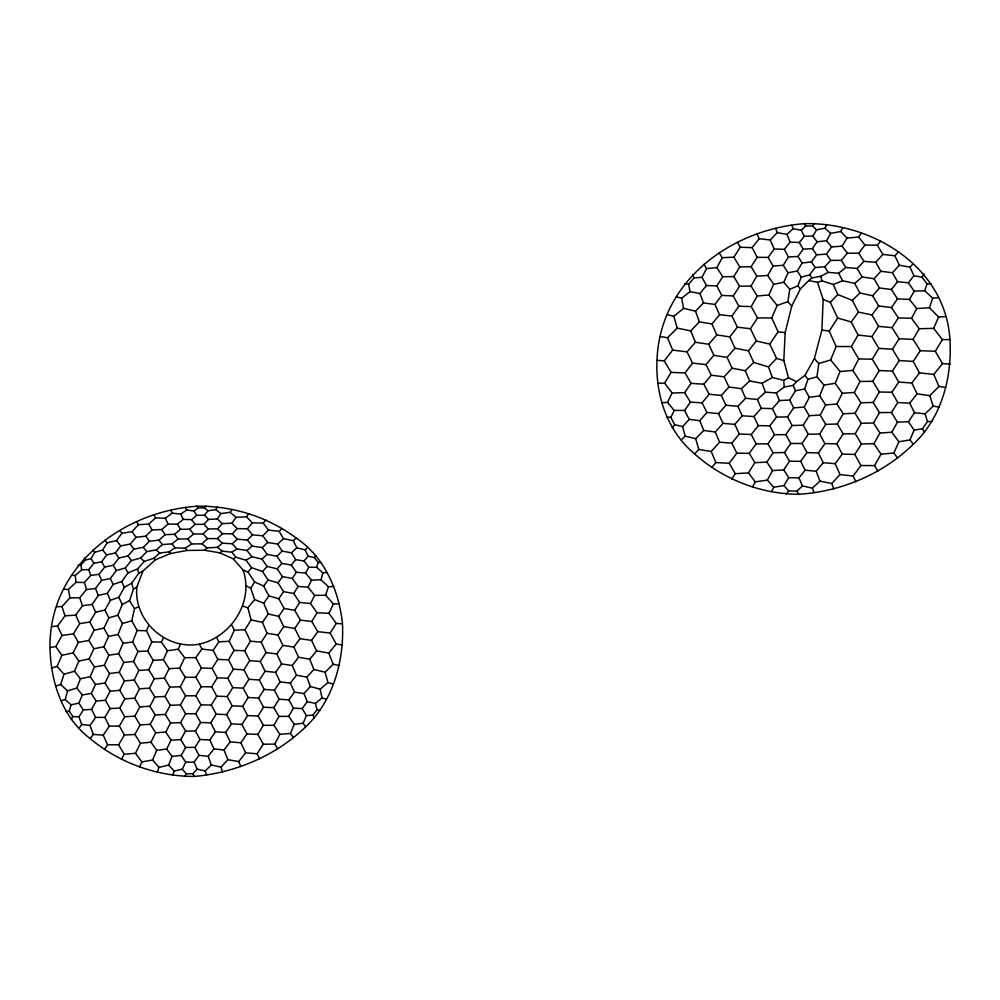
<?xml version="1.0" encoding="UTF-8"?>
<svg xmlns="http://www.w3.org/2000/svg" width="1000" height="1000" viewBox="0 0 1000 1000"><rect width="100%" height="100%" fill="white"/><g stroke="black" fill="none" stroke-linecap="round" stroke-linejoin="round"><path stroke-width="1.5" d="M821.888 330.025L823.175 299.387L817.463 282.288L808.75 280.6L800.362 288.95L791.75 306.087L785.163 332.6L783.812 360.625L788.525 377.775L796.55 381.65L805.013 375.3L814.388 358.587L821.888 330.025L829.237 331.075L836.1 346.512L830.675 359.938L818.812 363.537L816.938 376.838L824.025 385.062L835.238 383.312L840.013 371.488L830.675 359.938M50 647.537C48.963 567.087 121.725 511.575 196.8 506.238C232.213 505.562 267.863 516.85 296.262 538.075C324.625 557.175 339.05 590.75 342.475 623.837C344.237 660.775 333.162 700.9 305.675 726.85C275.775 755.763 235.625 772.675 194.4 776.45C156.775 776.413 119.062 762.875 90.225 738.612C62.112 717.45 50.637 681.525 50 647.537L55.812 646.5L62.125 635.475L73.463 633.825L79.612 623.638L89.838 622L95.625 612.188L104.938 610.087L110.4 600.3L118.812 597.312L124.312 587.413L131.688 583.175L138.75 573.3L142.963 571.025L155.5 559.75L170.637 553.475L187.037 550.45L204.425 550.212L219.762 552.837L233.15 558.787L243.038 569.925L248.062 572.125L254.613 581.975L263.663 586.05L268.888 595.913L278.8 598.713L284.1 608.438L294.738 610.337L300.387 620.1L311.812 621.512L317.75 631.65L330.188 633.05L336.163 644.038L342.488 644.963M657.013 360.337C659.65 281.6 730.387 229.537 804.125 223.688C871.787 221.887 945.575 266.525 949.9 339.562C952.35 377.2 941.513 417.9 913.3 444.275C882.738 474.113 841.287 491.65 798.763 494.25C760.675 494.125 722.9 479.225 694.55 453.85C667.2 431.012 655.35 395.213 657.013 360.337L664.262 360.85L671.1 372.4L685.05 372.912L692.55 363.113L705.987 364.575L713.838 355.337L727.087 357.362L732.087 368.212L745.263 370.7L753.7 362.438L768.462 366.912L772.375 377.463L783.675 380.387L788.525 377.775M791.75 306.087L787.875 301.7L789.775 289.25L783.787 282.312L773.65 284.25L768.875 294.962L757.225 296.05L751.237 306.575L757.513 317.938L771.737 317.913L778.1 331.812L769.737 344.125L776.612 358.4L783.812 360.625M142.963 571.025L136.838 587.013C133.488 620.688 166.175 650.337 199.35 644.163C231.15 637.05 254.275 601.438 243.038 569.925M104.537 749.525L107.6 744.788L118.625 744.788L124.375 735.025L119.388 726.012L124.738 716.737L134.838 716.213L139.838 706.875L134.675 698.175L139.475 688.8L134.25 680.037L138.837 670.45L133.537 661.462L137.95 651.475L132.662 642.025L137.088 630.475L131.788 620.788L134.5 608.65L129.55 600.625L133.45 589.225L131.688 583.175M61.05 700.837L65.25 699.525L67.537 690.888L76.812 688.1L80.45 678.763L90.188 676.65L94.513 666.963L104.338 665.225L108.875 655.225L103.812 646.812L108.537 636.462L118.075 634.438L122.362 623.513L117.825 615.225L122.287 604.475L129.55 600.625M333.587 586.462L328.475 586.775L320.988 579.775L322.85 572.812L316.625 567.288L308.775 567.225L304.05 560.962L295.675 559.675L291.413 552.825L282.113 551.075L277.675 544.075L267.663 542.5L262.825 535.812L252.525 534.862L247.325 528.787L237.15 528.587L231.85 523.225L222.213 523.6L217.275 518.913L208.5 519.438L204 524.275L195.1 524.388L189.75 529.2L180.525 529.263L174.6 534.288L165.087 534.675L158.963 540.163L149.388 541.188L143.325 547.35L133.875 549.087L128.012 555.925L118.938 558.013L113.275 565.25L104.7 567.087L98.987 574.35L90.75 575.4L84.425 582.487L76.013 582.35L68.375 589.475L63.812 589.275M118.075 634.438L123.075 643.25L118.6 653.7L123.775 662.45L119.25 672.288L124.412 680.888L119.738 690.312L110.075 691.225L105.4 700.263L96.15 701.075L91.587 709.4L83.275 709.862L79 716.912L72.787 716.475L69.25 711.175L71.062 704.85L78.875 703.1L82.338 694.987L91.312 693.425L95.512 684.425L105.037 683.025L109.525 673.525L104.338 665.225M316.625 567.288L318.15 562.413L314.35 557.6L308.1 556.2L305.125 549.888L296.8 547.825L293.337 540.662L283.512 538.675L279.125 531.35L268.45 530.05L263.175 523.138L252.338 522.825L246.45 516.75L236.125 517.362L230.162 512.362L220.938 513.55L215.662 509.625L207.987 510.775L204.488 515.212L196.612 515.325L191.737 519.65L183.212 519.362L177.338 524.163L168.113 524.038L161.788 529.513L152.113 529.95L145.838 536.138L136.075 537.312L130.175 544.1L120.75 545.887L115.375 552.95L106.688 554.9L101.675 561.8L93.95 563.275L88.737 569.612L81.662 569.825L75.263 575.475L71.475 575.288M55.675 686.1L60.675 684.513L63.987 674.212L74.488 671.263L78.838 661.075L89.138 658.888L93.888 648.725L103.812 646.812M945.475 316.537L938.612 317.062L929.45 307.725L932.688 298.163L938.438 297.6M339.212 603.85L333.387 603.9L325.6 595.262L328.475 586.775M694.55 453.85L698.825 449.462L711.225 451.463L719.587 442.188L731.825 443.175L739.35 434L751.25 434.513L758.337 425.625L769.812 425.825L776.55 417.088L787.525 416.875L793.662 407.887L804.163 407.05L809.325 397.337L804.638 388.963L807.938 379.3L805.013 375.3M932.688 298.163L924.712 290.763L927.062 283.913L922.087 277.25L913.875 275.775L910.037 267.162L899.388 265.212L894.925 255.787L882.85 254.4L877.3 245.25L864.938 245.075L858.65 237.037L847.087 238.137L840.725 231.537L830.612 233.388L826.538 240.787L817.125 241.762L812.425 248.625L803.125 249.15L798 256.45L788.425 257L783.213 265.312L773.037 266.05L767.712 275.45L756.762 276.163L751.025 286.05L739.5 286.25L733.288 295.925L721.75 295.4L714.912 304.413L703.475 302.913L695.537 311.188L683.612 308.337L673.85 316.288L667.425 314.713M157.262 772.062L159.05 767.387L168.588 765.075L172.075 756.425L166.663 749.05L156.7 750.325L152.587 760.013L141.875 761.925L139.625 766.963M789.775 289.25L797.913 285.863L801.225 277.188L797.337 271.025L802.1 263.012L811.438 261.913L816.65 254.825L826.4 254.112L831.587 246.95L842.038 246.15L847.087 238.137M172.725 774.975L174.275 771.05L182.275 769.175L185.738 762.188L181.225 755.413L185.562 747.45L180.763 739.587L185.562 731.075L180.588 722.625L185.588 713.763L180.463 704.963L185.525 695.837L180.225 686.787L185.287 677.325L179.65 668.138L184.713 657.712L178.25 649.225L167.425 650.738L163.363 659.75L169.125 668.662L164.412 678.175L169.875 687.113L164.975 696.462L170.263 705.275L165.338 714.438L155.188 714.963L150.3 724.275L140.05 724.938L134.925 734.463L124.375 735.025M836.1 346.512L851.35 346.55L858.7 358.938L852.788 370.45L860.062 381.475L854.325 392.45L842.288 393.25L836.988 404.025L825.625 404.925L819.7 395.9L824.025 385.062M155.188 714.963L149.938 706.287L154.812 696.963L149.512 688.162L154.225 678.725L148.787 669.788L153.225 660.325L147.688 651.012L151.812 641.875L146.5 630.8L148.613 625.562M897.55 458L893.9 452.987L898.863 441.75L910.013 439.938L914.062 430.075L908.438 421.725L897.425 422.1L891.875 432.262L879.925 432.987L873.988 443.663L861.438 444L854.825 454.438L842.275 454.062L835.188 463.675L823.2 462.713L816.2 471.238L805.113 470.213L798.962 477.875L788.7 477.688L783.725 469.913L772.55 470.575L767.337 480.1L755.263 481.875L752.438 486.962M305.675 726.85L303.125 723.238L306.375 715.612L302.2 708.575L293.412 708.213L288.925 699.9L279.113 699.212L274.438 690.175L264.163 689.4L259.363 680L248.888 679.287L243.988 669.75L249.662 660.662L244.7 650.738L250.425 641.162L244.988 629.725L251.112 619.9L247.85 607.8L254.613 599.562L250.725 588.162L246.412 586.025M293.412 737.625L290.413 733.425L294.288 724.312L288.738 716.325L278.95 716.425L273.962 725.312L263.375 725.3L257.812 734.412L263.3 744.2L274.775 744.1L277.738 748.838M51.513 667.9L57.075 666.45L61.863 655.325L73.125 652.9L78.4 642.412L88.875 640.425L94.15 630.212L103.9 628.162L108.888 617.85L117.825 615.225M771.737 317.913L777.113 305.462L787.875 301.7M949.9 339.562L942.387 339.6L933.637 328.35L938.612 317.062M783.787 282.312L788.025 272.762L797.337 271.025M167.425 650.738L161.412 642.175L163.375 637.775M178.25 649.225L180.487 644.3M278.95 716.425L273.8 707.625L263.562 707.237L258.612 698.05L248.188 697.5L243.275 688.15L232.775 687.65L227.8 678.263L233.412 669.225L228.487 659.812L234.1 650.413L229.175 641.35L234.338 630.237L231.688 625.037M342.475 623.837L336.213 623.425L329 613.312L333.387 603.9M325.6 595.262L314.7 595.388L308.125 587.25L311.525 580.125L320.988 579.775M71.325 719.513L72.787 716.475M681.338 439.875L685.125 436.125L682.625 426.625L674.675 424.65L670.837 417.362L674.2 410.412L684.6 410.45L690.438 402.15L702.113 402.85L709.1 394.237L721.312 395.425L728.938 387.013L741.338 388.688L749.7 380.988L762.062 383.288L772.375 377.463M661.787 402.688L667.513 402.413L672.113 392.975L684.638 392.688L691.087 383.363L703.863 384.212L711.263 375.213L724.125 376.812L732.087 368.212M166.663 749.05L171.025 740.175L165.775 732.025L170.55 723L165.338 714.438M121.463 759.325L124.2 754.275L135.5 753.275L140.475 743.225L150.963 742.188L155.662 732.775L150.3 724.275M329 613.312L317.038 612.8L310.512 603.513L314.7 595.388M274.775 744.1L279.875 734.325L290.413 733.425M703.475 302.913L699.95 293.538L706.45 285.55L716.812 285.912L722.712 276.75L733.85 276.575L739.762 266.913L751.137 266.712L757.2 257.325L768.15 257.387L774.212 248.95L784.325 249.325L790.1 242.113L799.312 242.5L804.312 236.275L812.825 236.05L816.6 229.875L824.987 228.188L826.762 224.75M706.45 285.55L702 277.325L706.587 268.562L716.925 267.613L722.2 257.7L733.9 257.175L740.238 247.25L752.163 247.613L759.163 238.7L770.275 239.988L777.262 232.625L786.975 234.387L793.125 228.7L801.25 230.2L804.312 236.275M771.462 491.7L773.763 487.3L783.95 485.55L788.7 477.688M711.762 467.525L715.863 462.562L729.225 463.288L736.838 453.175L749.262 453.312L756.15 443.825L767.925 443.825L774.488 434.712L785.837 434.625L792.138 425.525L803.25 425.2L809.125 415.712L820.2 415.037L825.625 404.925M817.463 282.288L821.963 280.837L833.238 284.45L842.638 280.75L854.7 283.425L859.85 292.975L872.65 295.738L878.662 305.975L891.525 307.575L898.312 317.863L911.538 318.325L916.75 308.6L929.45 307.725M124.738 716.737L119.825 708.062L124.775 698.85L134.675 698.175M840.725 231.537L842.875 227.562M56.75 606.663L61.988 606.587L69.95 597.85L79.675 597.737L86.512 589.513L95.475 588.475L101.613 580.413L110.35 578.475L116.287 570.575L125.275 567.975L131.337 560.575L140.675 558L146.8 551.625L156.275 549.888L162.375 544.575L171.975 543.837L178.075 539.05L187.763 538.862L193.525 534.038L203.088 533.925L208.212 528.962L217.65 528.8L222.425 533.7L232.3 533.85L237.262 539.212L247.312 540.025L252.225 546.075L262.275 547.6L267.137 554.362L276.962 556.25L281.837 563.413L291.25 565.075L296.4 572.25L305.55 573.112L308.775 567.225M731.712 478.913L735.25 473.675L748.45 472.912L754.85 462.663L766.875 462.113L773.05 452.75L784.513 452.537L790.738 443.512L802.062 443.45L808.275 434.225L819.675 434.075L825.713 424.363L837.337 423.988L843.175 413.75L855.088 413.263L860.938 402.738L873.175 402.45L879.338 392L891.912 392.25L898.675 382.062L911.825 383.013L919.488 372.863L933.838 374.425L942.487 363.575L950 364.162M798.962 477.875L802.487 485.925L812.375 488.15L819.938 481.125L831.762 483.5L840.013 474.575L853.175 476.05L860.9 465.525L874.513 465.6L880.987 454.175L893.9 452.987M854.7 283.425L862.087 276.95L874.025 278.725L879.438 287.975L891.425 289.5L897.487 298.875L909.488 299.425L914.212 291.15L924.712 290.763M288.738 716.325L293.412 708.213M783.725 469.913L789.513 461.225L800.65 461.337L806.963 452.587L818.425 452.938L824.925 443.638L836.787 443.8L843.15 433.862L855.25 433.688L861.35 423.325L873.475 422.962L879.45 412.612L891.45 412.475L897.75 402.562L909.75 403.175L917.062 393.812L929.825 395.662L938.925 386.425L945.812 387.438M201.35 667.987L212.138 668.375L217.213 677.837L211.713 686.862L216.75 696.162L211.325 705.037L200.987 704.85L195.888 695.775L201.175 686.663L195.9 677.25L201.35 667.987L195.8 657.638L184.713 657.712M851.35 346.55L858.05 335.05L851.225 321.962L837.663 318.025L830.325 302.325L823.175 299.387M922.087 277.25L923.95 274.075M833.238 284.45L837.8 294.55L852.35 300.387L858.45 312.113L871.963 314.938L878.587 326.337L892.087 327.663L899.1 338.762L913.062 339.363L919.275 328.725L933.637 328.35M78.012 565.325L80.988 565.025L85.15 560.138L91.05 558.612L94.775 552.275L102.688 550.025L107.112 542.825L116.487 540.625L121.925 533.225L132.088 531.688L138.438 524.675L148.7 524.113L155.575 517.913L165.312 518.275L172.113 513.138L180.787 514.087L186.688 510.037L193.988 510.975L198.175 507.95L204.3 507.85L207.987 510.775M860.062 381.475L872.837 381.312L879.15 370.575L872.288 359.225L858.7 358.938M107.6 744.788L103.25 735.163L109.275 726.15L104.9 717.375L110.1 708.575L119.825 708.062M185.588 713.763L195.738 713.713L200.987 704.85M311.812 621.512L317.038 612.8M872.288 359.225L878.787 348.387L871.9 336.6L858.05 335.05M657.875 383.25L664.613 383.15L671.1 372.4M913.062 339.363L920.362 350.675L935.325 351.287L942.387 339.6M310.512 603.513L299.65 602.463L293.762 593.5L298.05 586.413L308.125 587.25M185.562 731.075L195.438 731.025L200.625 722.525L210.763 722.8L216.225 714.175L226.6 714.587L232.162 705.825L242.625 706.3L247.6 715.612L258.125 716.025L263.375 725.3M314.35 557.6L315.7 555.425M258.125 716.025L263.562 707.237M294.738 610.337L299.65 602.463M232.162 705.825L227.225 696.538L232.775 687.65M330.188 633.05L336.213 623.425M250.725 588.162L254.613 581.975M212.138 668.375L217.812 659.388L213.125 650.413L201.912 649.05L199.35 644.163M273.8 707.625L279.113 699.212M685.125 436.125L695.65 438.663L703.763 430.475L715.3 432L722.975 423.363L734.788 424.375L742.25 415.8L753.913 416.538L761.263 408.288L772.425 408.625L779.425 400.575L789.688 400.037L795.5 390.825L804.638 388.963M243.275 688.15L248.888 679.287M242.625 706.3L248.188 697.5M878.787 348.387L892.487 349.225L899.1 338.762M892.087 327.663L898.312 317.863M184.562 776.45L186.287 773.75L192.85 773.75L197.188 769.137L205.225 770.962L211.337 764.925L220.975 767.163L222.613 771.825M257.812 734.412L246.912 733.95L241.962 724.425L247.6 715.612M258.612 698.05L264.163 689.4M185.562 747.45L194.925 747.412L200.012 739.513L209.838 740L215.4 731.787L225.675 732.438L231.412 723.863L241.962 724.425M829.237 331.075L837.663 318.025M215.662 509.625L217.275 507.15M230.162 512.362L232.025 509.462M259.713 758.838L257.125 753.775L263.3 744.2M769.737 344.125L756.35 341L750.487 328.713L757.513 317.938M871.9 336.6L878.587 326.337M879.15 370.575L892.425 371.075L899.262 360.562L913.175 361.4L919.488 372.863M266.112 652.6L276.863 653.962L281.537 663.925L292.225 665.5L296.475 675.188L306.925 677.15L310.325 686.513L303.988 693.562L294.45 692.113L290.35 683.112L280.138 681.85L275.587 672.362L265.087 671.287L260.275 661.488L266.112 652.6L261.212 642.212L267.1 633.263L262.425 622.388L251.112 619.9M259.363 680L265.087 671.287M858.65 237.037L861.413 232.825M51.812 626.587L57.5 626.05L64.975 615.85L75.738 615.087L82.487 605.725L92.137 604.45L98.287 595.425L107.238 593.375L113.15 584.487L121.8 581.512L127.987 572.913L137.562 568.938L144.188 561.438L153.725 558.288L159.688 553.112L169.013 551.825L175.188 547.863L185.25 548.175L191.725 543.962L201.925 543.837L207.525 538.625L217.425 538.562L222.237 543.225L232.2 543.725L236.962 548.913L246.938 550.462L251.838 556.725L261.988 559.113L267.15 566.438L277.162 568.85L282.5 576.688L292.312 578.425L296.4 572.25M213.125 650.413L218.888 641.775L229.175 641.35M908.438 421.725L914.475 412.713L909.75 403.175M339.15 665.588L333.175 664.237L328.787 653.1L316.6 650.888L311.537 640.413L299.988 638.65L294.775 628.475L300.387 620.1M913.175 361.4L920.362 350.675M278.8 598.713L283.55 591.65L278.025 582.825L268.05 580.025L262.5 571.475L251.55 567.65L246.062 560.237L235.975 557.275L231.775 552.225L222.213 551.138L217.438 547.325L207.037 547.888L204.425 550.212M294.775 628.475L283.775 626.625L278.738 616.362L284.1 608.438M217.275 518.913L220.938 513.55M257.125 753.775L245.6 752.825L240.888 742.788L246.912 733.95M333.175 664.237L325.1 672.225L313.863 669.463L309.75 659.262L298.55 657.25L293.863 647.113L282.85 645.387L277.975 635.087L283.775 626.625M274.438 690.175L280.138 681.85M891.525 307.575L897.487 298.875M262.425 622.388L268.275 613.95L263.725 603.225L254.613 599.562M914.062 430.075L922.463 428.762L927.487 421.525L925.1 413.825L933.138 406.138L938.95 407.088M276.863 653.962L282.85 645.387M90.225 738.612L93.275 734.4L90.025 725.413L95.625 717.4L104.9 717.375M750.487 328.713L737.35 327.175L731.963 316.05L738.838 306.238L751.237 306.575M263.725 603.225L268.888 595.913M275.587 672.362L281.537 663.925M311.537 640.413L317.75 631.65M288.925 699.9L294.45 692.113M79.125 728.1L81.713 724.463L79 716.912M195.8 657.638L201.912 649.05M185.738 762.188L194.1 762.163L198.95 755.337L208.162 756.287L213.95 748.85L224.037 750.037L230.188 741.838L240.888 742.788M672.337 427.912L674.675 424.65M293.863 647.113L299.988 638.65M278.025 582.825L282.5 576.688M231.85 523.225L236.125 517.362M263.663 586.05L268.05 580.025M851.225 321.962L858.45 312.113M302.2 708.575L307.25 701.7L303.988 693.562M246.45 516.75L248.738 513.675M871.963 314.938L878.662 305.975M801.225 277.188L809.7 274.8L815.15 267.55L824.725 266.75L830.775 260.413L841.287 260.3L847.362 253.212L858.7 253.225L864.938 245.075M306.375 715.612L312.962 715.1L317 709.775L315.45 703.413L322 697.938L326.425 699.212M786.35 493.963L788.662 490.925L796.938 491.112L802.487 485.925M801.25 230.2L805.7 226.038L812.55 225.938L814.388 223.55M292.225 665.5L298.55 657.25M290.35 683.112L296.475 675.188M248.062 572.125L251.55 567.65M664.262 360.85L672.7 350.112L687.038 351.875L695.387 342.25L708.763 344.263L716.75 334.938L729.762 336.875L737.35 327.175M240.85 766.575L238.75 761.538L245.6 752.825M808.75 280.6L811.975 277.913L820.788 276.312L828.1 272.4L838.662 273.225L845.812 267.462L857.163 268.5L863.988 261.363L875.763 262.35L880.888 271.275L892.425 272.738L897.55 281.725L908.35 282.812L913.875 275.775M891.425 289.5L897.55 281.725M729.762 336.875L735.013 348.225L748.462 350.812L756.35 341M877.3 245.25L880.662 241.088M328.787 653.1L336.163 644.038M309.75 659.262L316.6 650.888M291.25 565.075L295.675 559.675M660.375 336.562L667.5 337.762L677.2 328.137L690.763 330.863L699.338 321.875L711.95 323.938L719.587 314.75L731.963 316.05M247.325 528.787L252.338 522.825M304.05 560.962L308.1 556.2M277.162 568.85L281.837 563.413M676.275 296.825L681.65 298.2L690.05 291.675L688.625 284.25L694.075 277.887L702 277.325M682.625 426.625L689.188 419.375L699.8 420.688L706.9 412.475L718.538 413.625L725.962 405.2L737.875 406.362L745.625 398.275L757.35 399.462L765.438 392.175L776.35 392.95L784.275 386.987L793.162 385.387L796.55 381.65M727.087 357.362L735.013 348.225M872.65 295.738L879.438 287.975M217.65 528.8L222.213 523.6M263.175 523.138L265.863 520.1M875.763 262.35L882.85 254.4M306.925 677.15L313.863 669.463M910.037 267.162L913.263 263.6M232.3 533.85L237.15 528.587M894.925 255.787L898.538 251.863M874.025 278.725L880.888 271.275M262.5 571.475L267.15 566.438M892.425 272.738L899.388 265.212M220.975 767.163L227.887 759.712L238.75 761.538M830.325 302.325L837.8 294.55M768.462 366.912L776.612 358.4M204.3 507.85L205.987 506.1M262.825 535.812L268.45 530.05M276.962 556.25L282.113 551.075M247.312 540.025L252.525 534.862M852.35 300.387L859.85 292.975M217.425 538.562L222.425 533.7M279.125 531.35L282.087 528.488M305.125 549.888L307.587 547.55M262.275 547.6L267.663 542.5M291.413 552.825L296.8 547.825M277.675 544.075L283.512 538.675M261.988 559.113L267.137 554.362M232.2 543.725L237.262 539.212M293.337 540.662L296.262 538.075M217.438 547.325L222.237 543.225M310.325 686.513L320.138 689.188L327.975 682.588L333.275 684.112M246.938 550.462L252.225 546.075M219.762 552.837L222.213 551.138M133.45 589.225L136.838 587.013M231.775 552.225L236.962 548.913M246.062 560.237L251.838 556.725M233.15 558.787L235.975 557.275M134.5 608.65L138.575 606.862M122.362 623.513L131.788 620.788M807.938 379.3L816.938 376.838M108.875 655.225L118.6 653.7M809.325 397.337L819.7 395.9M123.075 643.25L132.662 642.025M109.525 673.525L119.25 672.288M66.025 711.562L69.25 711.175M294.288 724.312L303.125 723.238M172.075 756.425L181.225 755.413M123.775 662.45L133.537 661.462M124.412 680.888L134.25 680.037M840.013 371.488L852.788 370.45M155.662 732.775L165.775 732.025M138.837 670.45L148.787 669.788M322.85 572.812L327.088 572.537M139.475 688.8L149.512 688.162M171.025 740.175L180.763 739.587M139.838 706.875L149.938 706.287M153.225 660.325L163.363 659.75M154.225 678.725L164.412 678.175M169.125 668.662L179.65 668.138M137.95 651.475L147.688 651.012M154.812 696.963L164.975 696.462M234.338 630.237L244.988 629.725M170.55 723L180.588 722.625M169.875 687.113L180.225 686.787M170.263 705.275L180.463 704.963M109.275 726.15L119.388 726.012M185.287 677.325L195.9 677.25M185.525 695.837L195.888 695.775M927.487 421.525L931.9 421.562M201.175 686.663L211.713 686.862M234.1 650.413L244.7 650.738M151.812 641.875L161.412 642.175M927.062 283.913L931.4 284.062M137.088 630.475L146.5 630.8M216.75 696.162L227.225 696.538M217.812 659.388L228.487 659.812M217.213 677.837L227.8 678.263M233.412 669.225L243.988 669.75M318.15 562.413L321.388 562.65M93.275 734.4L103.25 735.163M249.662 660.662L260.275 661.488M666.575 416.975L670.837 417.362M684.513 283.85L688.625 284.25M250.425 641.162L261.212 642.212M914.475 412.713L925.1 413.825M317 709.775L320.387 710.138M778.1 331.812L785.163 332.6M81.713 724.463L90.025 725.413M267.1 633.263L277.975 635.087M283.55 591.65L293.762 593.5M690.05 291.675L699.95 293.538M307.25 701.7L315.45 703.413M268.275 613.95L278.738 616.362M242.763 606.125L247.85 607.8M201.925 543.837L207.037 547.888M153.725 558.288L155.5 559.75M65.25 699.525L71.062 704.85M824.987 228.188L830.612 233.388M60.675 684.513L67.537 690.888M156.275 549.888L159.688 553.112M812.55 225.938L816.6 229.875M140.675 558L144.188 561.438M169.013 551.825L170.637 553.475M204.488 515.212L208.5 519.438M168.588 765.075L174.275 771.05M203.088 533.925L207.525 538.625M204 524.275L208.212 528.962M814.388 358.587L818.812 363.537M767.337 480.1L773.763 487.3M57.075 666.45L63.987 674.212M783.95 485.55L788.662 490.925M182.275 769.175L186.287 773.75M152.587 760.013L159.05 767.387M104.913 540.3L107.112 542.825M305.55 573.112L311.525 580.125M667.513 402.413L674.2 410.412M826.538 240.787L831.587 246.95M102.688 550.025L106.688 554.9M143.325 547.35L146.8 551.625M116.487 540.625L120.75 545.887M92.925 549.987L94.775 552.275M196.8 506.238L198.175 507.95M76.812 688.1L82.338 694.987M171.975 543.837L175.188 547.863M797.913 285.863L800.362 288.95M74.488 671.263L80.45 678.763M909.488 299.425L916.75 308.6M768.875 294.962L777.113 305.462M185.25 548.175L187.037 550.45M189.75 529.2L193.525 534.038M187.763 538.862L191.725 543.962M158.963 540.163L162.375 544.575M119.775 530.438L121.925 533.225M664.613 383.15L672.113 392.975M910.013 439.938L913.3 444.275M748.45 472.912L755.263 481.875M842.038 246.15L847.362 253.212M812.825 236.05L817.125 241.762M911.538 318.325L919.275 328.725M130.175 544.1L133.875 549.087M891.875 432.262L898.863 441.75M135.5 753.275L141.875 761.925M174.6 534.288L178.075 539.05M809.7 274.8L811.975 277.913M292.312 578.425L298.05 586.413M128.012 555.925L131.337 560.575M835.238 383.312L842.288 393.25M191.737 519.65L195.1 524.388M132.088 531.688L136.075 537.312M150.963 742.188L156.7 750.325M908.35 282.812L914.212 291.15M145.838 536.138L149.388 541.188M115.375 552.95L118.938 558.013M73.125 652.9L78.838 661.075M826.4 254.112L830.775 260.413M90.188 676.65L95.512 684.425M55.812 646.5L61.863 655.325M812.425 248.625L816.65 254.825M804.125 223.688L805.7 226.038M767.712 275.45L773.65 284.25M766.875 462.113L772.55 470.575M873.988 443.663L880.987 454.175M89.138 658.888L94.513 666.963M811.438 261.913L815.15 267.55M273.962 725.312L279.875 734.325M858.7 253.225L863.988 261.363M78.875 703.1L83.275 709.862M783.213 265.312L788.025 272.762M873.475 422.962L879.925 432.987M854.325 392.45L860.938 402.738M161.788 529.513L165.087 534.675M719.2 252.975L722.2 257.7M836.988 404.025L843.175 413.75M716.925 267.613L722.712 276.75M703.925 264.337L706.587 268.562M136.55 521.7L138.438 524.675M134.925 734.463L140.475 743.225M91.312 693.425L96.15 701.075M841.287 260.3L845.812 267.462M798 256.45L802.1 263.012M177.338 524.163L180.525 529.263M91.05 558.612L93.95 563.275M891.45 412.475L897.425 422.1M855.088 413.263L861.35 423.325M751.025 286.05L757.225 296.05M873.175 402.45L879.45 412.612M105.037 683.025L110.075 691.225M684.638 392.688L690.438 402.15M874.513 465.6L877.875 471.112M872.837 381.312L879.338 392M88.875 640.425L93.888 648.725M193.988 510.975L196.612 515.325M855.25 433.688L861.438 444M733.9 257.175L739.762 266.913M892.487 349.225L899.262 360.562M749.262 453.312L754.85 462.663M824.725 266.75L828.1 272.4M134.838 716.213L140.05 724.938M751.137 266.712L756.762 276.163M820.2 415.037L825.713 424.363M837.337 423.988L843.15 433.862M119.738 690.312L124.775 698.85M118.625 744.788L124.2 754.275M148.7 524.113L152.113 529.95M935.325 351.287L942.487 363.575M857.163 268.5L862.087 276.95M733.85 276.575L739.5 286.25M796.938 491.112L798.763 494.25M729.225 463.288L735.25 473.675M685.05 372.912L691.087 383.363M784.513 452.537L789.513 461.225M192.85 773.75L194.4 776.45M73.463 633.825L78.4 642.412M767.925 443.825L773.05 452.75M799.312 242.5L803.125 249.15M804.163 407.05L809.125 415.712M101.675 561.8L104.7 567.087M892.425 371.075L898.675 382.062M113.275 565.25L116.287 570.575M105.4 700.263L110.1 708.575M891.912 392.25L897.75 402.562M768.15 257.387L773.037 266.05M103.9 628.162L108.537 636.462M803.25 425.2L808.275 434.225M737.487 242.3L740.238 247.25M195.738 713.713L200.625 722.525M125.275 567.975L127.987 572.913M819.675 434.075L824.925 443.638M785.837 434.625L790.738 443.512M854.825 454.438L860.9 465.525M216.537 637.413L218.888 641.775M195.438 731.025L200.012 739.513M733.288 295.925L738.838 306.238M802.062 443.45L806.963 452.587M211.325 705.037L216.225 714.175M836.787 443.8L842.275 454.062M784.325 249.325L788.425 257M787.525 416.875L792.138 425.525M838.662 273.225L842.638 280.75M769.812 425.825L774.488 434.712M751.25 434.513L756.15 443.825M89.838 622L94.15 630.212M703.863 384.212L709.1 394.237M922.463 428.762L924.375 432.438M752.163 247.613L757.2 257.325M716.812 285.912L721.75 295.4M226.6 714.587L231.412 723.863M210.763 722.8L215.4 731.787M684.6 410.45L689.188 419.375M194.925 747.412L198.95 755.337M104.938 610.087L108.888 617.85M789.688 400.037L793.662 407.887M91.587 709.4L95.625 717.4M800.65 461.337L805.113 470.213M731.825 443.175L736.838 453.175M154.062 514.9L155.575 517.913M705.987 364.575L711.263 375.213M702.113 402.85L706.9 412.475M687.038 351.875L692.55 363.113M57.5 626.05L62.125 635.475M818.425 452.938L823.2 462.713M772.425 408.625L776.55 417.088M753.913 416.538L758.337 425.625M165.312 518.275L168.113 524.038M911.825 383.013L917.062 393.812M118.812 597.312L122.287 604.475M853.175 476.05L855.9 481.712M225.675 732.438L230.188 741.838M721.312 395.425L725.962 405.2M734.788 424.375L739.35 434M724.125 376.812L728.938 387.013M209.838 740L213.95 748.85M110.35 578.475L113.15 584.487M737.875 406.362L742.25 415.8M180.787 514.087L183.212 519.362M708.763 344.263L713.838 355.337M756.975 233.9L759.163 238.7M718.538 413.625L722.975 423.363M312.962 715.1L314.337 718.138M107.238 593.375L110.4 600.3M714.912 304.413L719.587 314.75M92.137 604.45L95.625 612.188M75.738 615.087L79.612 623.638M748.462 350.812L753.7 362.438M741.338 388.688L745.625 398.275M185.6 507.6L186.688 510.037M835.188 463.675L840.013 474.575M757.35 399.462L761.263 408.288M194.1 762.163L197.188 769.137M770.275 239.988L774.212 248.95M711.95 323.938L716.75 334.938M98.987 574.35L101.613 580.413M793.162 385.387L795.5 390.825M745.263 370.7L749.7 380.988M933.838 374.425L938.925 386.425M121.8 581.512L124.312 587.413M667.5 337.762L672.7 350.112M715.3 432L719.587 442.188M711.225 451.463L715.863 462.562M170.925 510.288L172.113 513.138M84.275 558L85.15 560.138M690.763 330.863L695.387 342.25M95.475 588.475L98.287 595.425M786.975 234.387L790.1 242.113M776.35 392.95L779.425 400.575M699.8 420.688L703.763 430.475M224.037 750.037L227.887 759.712M791.75 225.188L793.125 228.7M692.688 274.312L694.075 277.887M775.612 228.325L777.262 232.625M831.762 483.5L833.8 488.837M762.062 383.288L765.438 392.175M816.2 471.238L819.938 481.125M208.162 756.287L211.337 764.925M812.375 488.15L814 492.688M695.537 311.188L699.338 321.875M205.225 770.962L206.6 774.887M79.675 597.737L82.487 605.725M88.737 569.612L90.75 575.4M61.988 606.587L64.975 615.85M929.825 395.662L933.138 406.138M84.425 582.487L86.512 589.513M695.65 438.663L698.825 449.462M673.85 316.288L677.2 328.137M325.1 672.225L327.975 682.588M137.562 568.938L138.75 573.3M820.788 276.312L821.963 280.837M320.138 689.188L322 697.938M681.65 298.2L683.612 308.337M68.375 589.475L69.95 597.85M80.988 565.025L81.662 569.825M75.263 575.475L76.013 582.35M783.675 380.387L784.275 386.987"/></g></svg>
